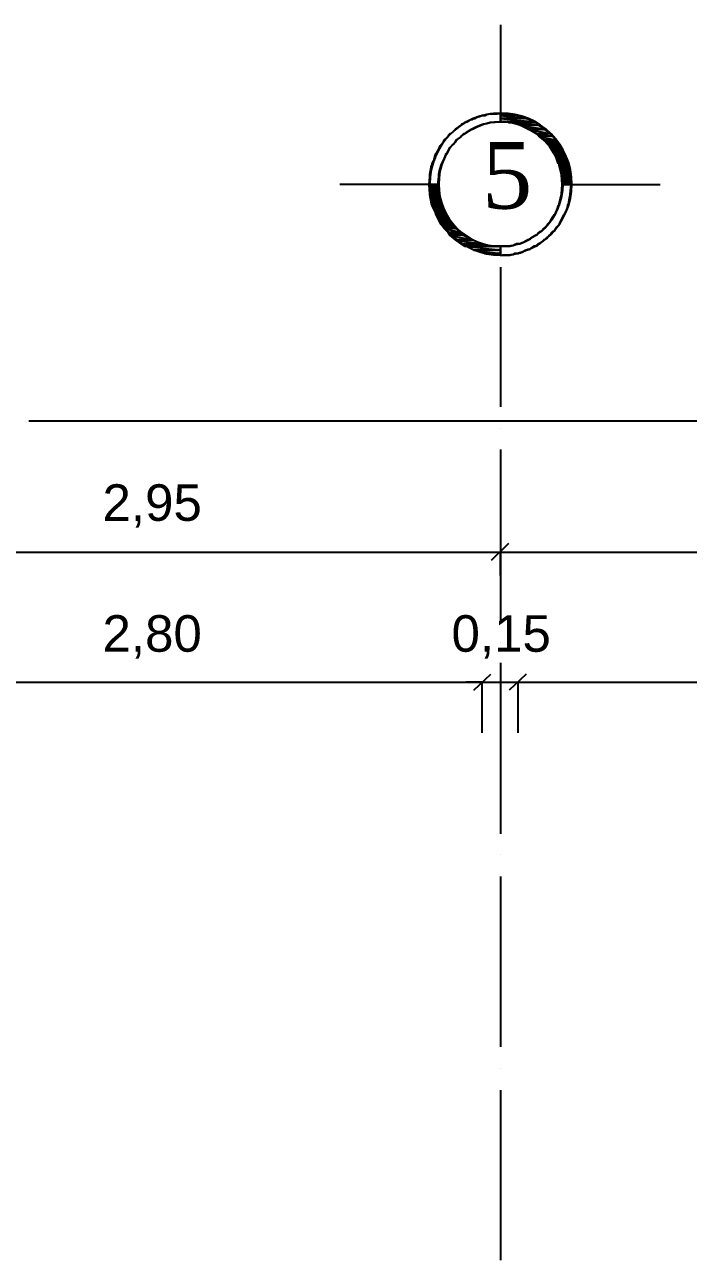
# Model space of a CAD drawing. Header units: millimetres. Extents: x 3504 to 3889, y 1729 to 1927.
# Drawn here: x 3642.3 to 3677.3, y 1861.4 to 1926.5 of the extents above; entities that cross this region are included whole.
import ezdxf

# ---------------------------------------------------------------- set-up
doc = ezdxf.new("R2010")
doc.units = ezdxf.units.MM
doc.styles.add('Arial$001H0', font='arial.ttf')
doc.styles.add('Dutch801RmBT$001H0', font='')
doc.styles.get('Dutch801RmBT$001H0').set_extended_font_data('Dutch801RmBT')

msp = doc.modelspace()

# ---------------------------------------------------------------- hatches: boundary and pattern name
at = {"true_color": 0x000000}
h = msp.add_hatch(color=18, dxfattribs=at)
h.paths.add_polyline_path([(3665.5, 1921.346), (3665.542, 1921.388)])
h.paths.add_polyline_path([(3665.542, 1921.388), (3665.5, 1921.346), (3665.457, 1921.346)])
for points in [[(3665.965, 1921.558), (3666.008, 1921.558), (3665.881, 1921.515)], [(3665.161, 1921.134), (3665.034, 1921.007), (3664.992, 1921.007)], [(3664.357, 1920.33), (3664.272, 1920.203), (3664.23, 1920.203)], [(3664.23, 1920.203), (3664.272, 1920.203), (3664.23, 1920.161)], [(3663.891, 1919.568), (3663.933, 1919.568), (3663.849, 1919.356)], [(3670.918, 1917.028), (3670.961, 1917.028), (3670.918, 1916.986)], [(3670.114, 1915.589), (3670.114, 1915.546), (3670.072, 1915.546)], [(3670.156, 1915.631), (3670.199, 1915.631), (3670.114, 1915.589)], [(3669.521, 1915.038), (3669.437, 1914.954), (3669.394, 1914.954)], [(3669.648, 1915.165), (3669.691, 1915.165), (3669.521, 1915.038)], [(3669.775, 1915.25), (3669.818, 1915.25), (3669.733, 1915.208)], [(3669.945, 1915.419), (3669.818, 1915.25), (3669.775, 1915.25)], [(3668.675, 1914.615), (3668.717, 1914.615), (3668.548, 1914.53)]]:
    msp.add_hatch(color=18, dxfattribs=at).paths.add_polyline_path(points)
h = msp.add_hatch(color=18, dxfattribs=at)
h.paths.add_polyline_path([(3666.008, 1921.558), (3666.135, 1921.642)])
h.paths.add_polyline_path([(3666.135, 1921.642), (3666.008, 1921.558), (3665.965, 1921.558)])
h = msp.add_hatch(color=18, dxfattribs=at)
h.paths.add_polyline_path([(3666.558, 1921.727), (3666.643, 1921.769)])
h.paths.add_polyline_path([(3666.643, 1921.769), (3666.558, 1921.727), (3666.516, 1921.727)])
h = msp.add_hatch(color=18, dxfattribs=at)
h.paths.add_polyline_path([(3666.643, 1921.769), (3666.812, 1921.812)])
h.paths.add_polyline_path([(3666.643, 1921.769), (3666.812, 1921.812), (3666.897, 1921.812)])
h = msp.add_hatch(color=18, dxfattribs=at)
h.paths.add_polyline_path([(3666.897, 1921.812), (3666.939, 1921.812)])
h.paths.add_polyline_path([(3666.939, 1921.812), (3666.897, 1921.812), (3666.812, 1921.812)])
h = msp.add_hatch(color=18, dxfattribs=at)
h.paths.add_polyline_path([(3666.939, 1921.812), (3667.066, 1921.812)])
h.paths.add_polyline_path([(3666.939, 1921.812), (3667.066, 1921.812), (3667.193, 1921.812)])
h = msp.add_hatch(color=18, dxfattribs=at)
h.paths.add_polyline_path([(3667.362, 1921.812), (3667.362, 1921.854)])
h.paths.add_polyline_path([(3667.362, 1921.854), (3667.362, 1921.812), (3667.193, 1921.812)])
h = msp.add_hatch(color=18, dxfattribs=at)
h.paths.add_polyline_path([(3667.616, 1921.812), (3667.362, 1921.812), (3668.167, 1921.727)])
h.paths.add_polyline_path([(3667.362, 1921.812), (3668.167, 1921.727), (3667.362, 1921.727)])
h = msp.add_hatch(color=18, dxfattribs=at)
h.paths.add_polyline_path([(3668.167, 1921.727), (3667.362, 1921.727), (3668.717, 1921.558)])
h.paths.add_polyline_path([(3667.362, 1921.727), (3668.717, 1921.558), (3667.362, 1921.558)])
h = msp.add_hatch(color=18, dxfattribs=at)
h.paths.add_polyline_path([(3668.717, 1921.558), (3667.362, 1921.558), (3669.14, 1921.388)])
h.paths.add_polyline_path([(3667.362, 1921.558), (3669.14, 1921.388), (3667.362, 1921.388)])
h = msp.add_hatch(color=18, dxfattribs=at)
h.paths.add_polyline_path([(3669.14, 1921.388), (3667.362, 1921.388), (3669.225, 1921.346)])
h.paths.add_polyline_path([(3667.362, 1921.388), (3669.225, 1921.346), (3667.786, 1921.346)])
h = msp.add_hatch(color=18, dxfattribs=at)
h.paths.add_polyline_path([(3669.225, 1921.346), (3667.786, 1921.346)])
h.paths.add_polyline_path([(3667.786, 1921.346), (3669.225, 1921.346), (3667.87, 1921.346)])
h = msp.add_hatch(color=18, dxfattribs=at)
h.paths.add_polyline_path([(3669.225, 1921.346), (3667.87, 1921.346), (3669.394, 1921.219)])
h.paths.add_polyline_path([(3667.87, 1921.346), (3669.394, 1921.219), (3668.378, 1921.219)])
h = msp.add_hatch(color=18, dxfattribs=at)
h.paths.add_polyline_path([(3669.394, 1921.219), (3668.378, 1921.219), (3669.691, 1921.007)])
h.paths.add_polyline_path([(3668.378, 1921.219), (3669.691, 1921.007), (3668.802, 1921.007)])
h = msp.add_hatch(color=18, dxfattribs=at)
h.paths.add_polyline_path([(3669.691, 1921.007), (3668.802, 1921.007)])
h.paths.add_polyline_path([(3668.802, 1921.007), (3669.691, 1921.007), (3668.844, 1921.007)])
h = msp.add_hatch(color=18, dxfattribs=at)
h.paths.add_polyline_path([(3669.691, 1921.007), (3668.844, 1921.007), (3669.987, 1920.753)])
h.paths.add_polyline_path([(3668.844, 1921.007), (3669.987, 1920.753), (3669.267, 1920.753)])
h = msp.add_hatch(color=18, dxfattribs=at)
h.paths.add_polyline_path([(3669.987, 1920.753), (3669.267, 1920.753), (3670.114, 1920.626)])
h.paths.add_polyline_path([(3669.267, 1920.753), (3670.114, 1920.626), (3669.394, 1920.626)])
h = msp.add_hatch(color=18, dxfattribs=at)
h.paths.add_polyline_path([(3670.114, 1920.626), (3669.394, 1920.626), (3670.283, 1920.415)])
h.paths.add_polyline_path([(3669.394, 1920.626), (3670.283, 1920.415), (3669.648, 1920.415)])
h = msp.add_hatch(color=18, dxfattribs=at)
h.paths.add_polyline_path([(3670.283, 1920.415), (3669.648, 1920.415), (3670.453, 1920.203)])
h.paths.add_polyline_path([(3669.648, 1920.415), (3670.453, 1920.203), (3669.86, 1920.203)])
h = msp.add_hatch(color=18, dxfattribs=at)
h.paths.add_polyline_path([(3670.453, 1920.203), (3669.86, 1920.203), (3670.537, 1920.034)])
h.paths.add_polyline_path([(3669.86, 1920.203), (3670.537, 1920.034), (3669.987, 1920.034)])
h = msp.add_hatch(color=18, dxfattribs=at)
h.paths.add_polyline_path([(3670.537, 1920.034), (3669.987, 1920.034), (3670.707, 1919.695)])
h.paths.add_polyline_path([(3669.987, 1920.034), (3670.707, 1919.695), (3670.199, 1919.695)])
h = msp.add_hatch(color=18, dxfattribs=at)
h.paths.add_polyline_path([(3663.933, 1919.568), (3663.933, 1919.653)])
h.paths.add_polyline_path([(3663.933, 1919.653), (3663.933, 1919.568), (3663.891, 1919.568)])
h = msp.add_hatch(color=18, dxfattribs=at)
h.paths.add_polyline_path([(3670.707, 1919.695), (3670.199, 1919.695), (3670.791, 1919.568)])
h.paths.add_polyline_path([(3670.199, 1919.695), (3670.791, 1919.568), (3670.283, 1919.568)])
h = msp.add_hatch(color=18, dxfattribs=at)
h.paths.add_polyline_path([(3670.791, 1919.568), (3670.283, 1919.568), (3670.918, 1919.187)])
h.paths.add_polyline_path([(3670.283, 1919.568), (3670.918, 1919.187), (3670.41, 1919.187)])
h = msp.add_hatch(color=18, dxfattribs=at)
h.paths.add_polyline_path([(3670.918, 1919.187), (3670.41, 1919.187), (3670.918, 1919.145)])
h.paths.add_polyline_path([(3670.41, 1919.187), (3670.918, 1919.145), (3670.453, 1919.145)])
h = msp.add_hatch(color=18, dxfattribs=at)
h.paths.add_polyline_path([(3670.918, 1919.145), (3670.453, 1919.145), (3670.961, 1919.102)])
h.paths.add_polyline_path([(3670.453, 1919.145), (3670.961, 1919.102), (3670.453, 1919.102)])
h = msp.add_hatch(color=18, dxfattribs=at)
h.paths.add_polyline_path([(3670.961, 1919.102), (3670.453, 1919.102), (3671.045, 1918.637)])
h.paths.add_polyline_path([(3670.453, 1919.102), (3671.045, 1918.637), (3670.58, 1918.637)])
h = msp.add_hatch(color=18, dxfattribs=at)
h.paths.add_polyline_path([(3664.06, 1918.086), (3663.595, 1918.086), (3664.103, 1917.578)])
h.paths.add_polyline_path([(3663.595, 1918.086), (3664.103, 1917.578), (3663.637, 1917.578)])
h = msp.add_hatch(color=18, dxfattribs=at)
h.paths.add_polyline_path([(3671.045, 1918.637), (3670.58, 1918.637), (3671.045, 1918.594)])
h.paths.add_polyline_path([(3670.58, 1918.637), (3671.045, 1918.594), (3670.58, 1918.594)])
h = msp.add_hatch(color=18, dxfattribs=at)
h.paths.add_polyline_path([(3671.045, 1918.594), (3670.58, 1918.594), (3671.088, 1918.086)])
h.paths.add_polyline_path([(3670.58, 1918.594), (3671.088, 1918.086), (3670.622, 1918.086)])
h = msp.add_hatch(color=18, dxfattribs=at)
h.paths.add_polyline_path([(3664.103, 1917.578), (3663.637, 1917.578), (3664.103, 1917.536)])
h.paths.add_polyline_path([(3663.637, 1917.578), (3664.103, 1917.536), (3663.637, 1917.536)])
h = msp.add_hatch(color=18, dxfattribs=at)
h.paths.add_polyline_path([(3664.103, 1917.536), (3663.637, 1917.536), (3664.23, 1917.07)])
h.paths.add_polyline_path([(3663.637, 1917.536), (3664.23, 1917.07), (3663.722, 1917.07)])
h = msp.add_hatch(color=18, dxfattribs=at)
h.paths.add_polyline_path([(3664.23, 1917.07), (3663.722, 1917.07), (3664.272, 1916.986)])
h.paths.add_polyline_path([(3663.722, 1917.07), (3664.272, 1916.986), (3663.764, 1916.986)])
h = msp.add_hatch(color=18, dxfattribs=at)
h.paths.add_polyline_path([(3664.272, 1916.986), (3663.764, 1916.986), (3664.441, 1916.605)])
h.paths.add_polyline_path([(3663.764, 1916.986), (3664.441, 1916.605), (3663.933, 1916.605)])
h = msp.add_hatch(color=18, dxfattribs=at)
h.paths.add_polyline_path([(3670.961, 1917.028), (3670.961, 1917.07)])
h.paths.add_polyline_path([(3670.961, 1917.07), (3670.961, 1917.028), (3670.918, 1917.028)])
h = msp.add_hatch(color=18, dxfattribs=at)
h.paths.add_polyline_path([(3664.441, 1916.605), (3663.933, 1916.605), (3664.526, 1916.478)])
h.paths.add_polyline_path([(3663.933, 1916.605), (3664.526, 1916.478), (3663.976, 1916.478)])
h = msp.add_hatch(color=18, dxfattribs=at)
h.paths.add_polyline_path([(3664.526, 1916.478), (3663.976, 1916.478), (3664.695, 1916.139)])
h.paths.add_polyline_path([(3663.976, 1916.478), (3664.695, 1916.139), (3664.145, 1916.139)])
h = msp.add_hatch(color=18, dxfattribs=at)
h.paths.add_polyline_path([(3664.695, 1916.139), (3664.145, 1916.139), (3664.865, 1915.97)])
h.paths.add_polyline_path([(3664.145, 1916.139), (3664.865, 1915.97), (3664.23, 1915.97)])
h = msp.add_hatch(color=18, dxfattribs=at)
h.paths.add_polyline_path([(3664.865, 1915.97), (3664.23, 1915.97), (3665.034, 1915.758)])
h.paths.add_polyline_path([(3664.23, 1915.97), (3665.034, 1915.758), (3664.399, 1915.758)])
h = msp.add_hatch(color=18, dxfattribs=at)
h.paths.add_polyline_path([(3665.034, 1915.758), (3664.399, 1915.758), (3665.288, 1915.546)])
h.paths.add_polyline_path([(3664.399, 1915.758), (3665.288, 1915.546), (3664.611, 1915.546)])
h = msp.add_hatch(color=18, dxfattribs=at)
h.paths.add_polyline_path([(3665.288, 1915.546), (3664.611, 1915.546), (3665.415, 1915.419)])
h.paths.add_polyline_path([(3664.611, 1915.546), (3665.415, 1915.419), (3664.695, 1915.419)])
h = msp.add_hatch(color=18, dxfattribs=at)
h.paths.add_polyline_path([(3669.987, 1915.419), (3670.072, 1915.546)])
h.paths.add_polyline_path([(3669.987, 1915.419), (3670.072, 1915.546), (3670.114, 1915.546)])
h = msp.add_hatch(color=18, dxfattribs=at)
h.paths.add_polyline_path([(3670.199, 1915.631), (3670.283, 1915.758)])
h.paths.add_polyline_path([(3670.283, 1915.758), (3670.199, 1915.631), (3670.156, 1915.631)])
h = msp.add_hatch(color=18, dxfattribs=at)
h.paths.add_polyline_path([(3665.415, 1915.419), (3664.695, 1915.419), (3665.838, 1915.165)])
h.paths.add_polyline_path([(3664.695, 1915.419), (3665.838, 1915.165), (3664.992, 1915.165)])
h = msp.add_hatch(color=18, dxfattribs=at)
h.paths.add_polyline_path([(3665.881, 1915.165), (3664.992, 1915.165)])
h.paths.add_polyline_path([(3665.881, 1915.165), (3664.992, 1915.165), (3665.838, 1915.165)])
h = msp.add_hatch(color=18, dxfattribs=at)
h.paths.add_polyline_path([(3665.881, 1915.165), (3664.992, 1915.165), (3666.346, 1914.954)])
h.paths.add_polyline_path([(3664.992, 1915.165), (3666.346, 1914.954), (3665.288, 1914.954)])
h = msp.add_hatch(color=18, dxfattribs=at)
h.paths.add_polyline_path([(3666.346, 1914.954), (3665.288, 1914.954), (3666.812, 1914.827)])
h.paths.add_polyline_path([(3665.288, 1914.954), (3666.812, 1914.827), (3665.457, 1914.827)])
h = msp.add_hatch(color=18, dxfattribs=at)
h.paths.add_polyline_path([(3666.897, 1914.827), (3665.457, 1914.827)])
h.paths.add_polyline_path([(3666.897, 1914.827), (3665.457, 1914.827), (3666.812, 1914.827)])
h = msp.add_hatch(color=18, dxfattribs=at)
h.paths.add_polyline_path([(3666.897, 1914.827), (3665.457, 1914.827), (3667.362, 1914.827)])
h.paths.add_polyline_path([(3665.457, 1914.827), (3667.362, 1914.827), (3665.542, 1914.827)])
h = msp.add_hatch(color=18, dxfattribs=at)
h.paths.add_polyline_path([(3667.362, 1914.827), (3665.542, 1914.827), (3667.362, 1914.615)])
h.paths.add_polyline_path([(3665.542, 1914.827), (3667.362, 1914.615), (3665.965, 1914.615)])
h = msp.add_hatch(color=18, dxfattribs=at)
h.paths.add_polyline_path([(3669.14, 1914.827), (3669.183, 1914.827)])
h.paths.add_polyline_path([(3669.14, 1914.827), (3669.183, 1914.827), (3669.225, 1914.827)])
h = msp.add_hatch(color=18, dxfattribs=at)
h.paths.add_polyline_path([(3669.352, 1914.954), (3669.394, 1914.954)])
h.paths.add_polyline_path([(3669.352, 1914.954), (3669.394, 1914.954), (3669.437, 1914.954)])
h = msp.add_hatch(color=18, dxfattribs=at)
h.paths.add_polyline_path([(3667.362, 1914.615), (3665.965, 1914.615), (3667.362, 1914.446)])
h.paths.add_polyline_path([(3665.965, 1914.615), (3667.362, 1914.446), (3666.516, 1914.446)])
h = msp.add_hatch(color=18, dxfattribs=at)
h.paths.add_polyline_path([(3667.362, 1914.446), (3666.516, 1914.446), (3667.362, 1914.361)])
h.paths.add_polyline_path([(3666.516, 1914.446), (3667.362, 1914.361), (3667.066, 1914.361)])
h = msp.add_hatch(color=18, dxfattribs=at)
h.paths.add_polyline_path([(3667.362, 1914.319), (3667.362, 1914.361)])
h.paths.add_polyline_path([(3667.362, 1914.319), (3667.362, 1914.361), (3667.489, 1914.361)])
h = msp.add_hatch(color=18, dxfattribs=at)
h.paths.add_polyline_path([(3667.616, 1914.361), (3667.743, 1914.361)])
h.paths.add_polyline_path([(3667.743, 1914.361), (3667.616, 1914.361), (3667.489, 1914.361)])
h = msp.add_hatch(color=18, dxfattribs=at)
h.paths.add_polyline_path([(3667.743, 1914.361), (3667.828, 1914.361)])
h.paths.add_polyline_path([(3667.743, 1914.361), (3667.828, 1914.361), (3667.87, 1914.361)])
h = msp.add_hatch(color=18, dxfattribs=at)
h.paths.add_polyline_path([(3667.87, 1914.361), (3668.04, 1914.403)])
h.paths.add_polyline_path([(3668.04, 1914.403), (3667.87, 1914.361), (3667.828, 1914.361)])
h = msp.add_hatch(color=18, dxfattribs=at)
h.paths.add_polyline_path([(3668.04, 1914.403), (3668.124, 1914.446)])
h.paths.add_polyline_path([(3668.04, 1914.403), (3668.124, 1914.446), (3668.167, 1914.446)])
h = msp.add_hatch(color=18, dxfattribs=at)
h.paths.add_polyline_path([(3668.167, 1914.446), (3668.294, 1914.446)])
h.paths.add_polyline_path([(3668.294, 1914.446), (3668.167, 1914.446), (3668.124, 1914.446)])
h = msp.add_hatch(color=18, dxfattribs=at)
h.paths.add_polyline_path([(3668.294, 1914.446), (3668.378, 1914.488)])
h.paths.add_polyline_path([(3668.294, 1914.446), (3668.378, 1914.488), (3668.421, 1914.488)])
h = msp.add_hatch(color=18, dxfattribs=at)
h.paths.add_polyline_path([(3668.421, 1914.488), (3668.548, 1914.53)])
h.paths.add_polyline_path([(3668.548, 1914.53), (3668.421, 1914.488), (3668.378, 1914.488)])
h = msp.add_hatch(color=18, dxfattribs=at)
h.paths.add_polyline_path([(3668.717, 1914.615), (3668.802, 1914.657)])
h.paths.add_polyline_path([(3668.802, 1914.657), (3668.717, 1914.615), (3668.675, 1914.615)])

# ---------------------------------------------------------------- linework, layer by layer
at = {"color": 18, "linetype": 'Continuous', "lineweight": -2, "true_color": 0x000000}
for p, q in [((3667.362, 1926.511), (3667.362, 1921.388)), ((3667.362, 1926.511), (3667.362, 1921.388)), ((3667.362, 1926.511), (3667.362, 1921.388)), ((3663.595, 1918.086), (3658.896, 1918.086)), ((3663.595, 1918.086), (3658.896, 1918.086)), ((3663.595, 1918.086), (3658.896, 1918.086)), ((3663.595, 1918.086), (3664.06, 1918.086)), ((3663.595, 1918.086), (3664.06, 1918.086)), ((3663.595, 1918.086), (3664.06, 1918.086)), ((3670.622, 1918.086), (3675.787, 1918.086)), ((3670.622, 1918.086), (3675.787, 1918.086)), ((3671.088, 1918.086), (3675.787, 1918.086)), ((3667.362, 1914.827), (3667.362, 1914.319)), ((3667.362, 1914.827), (3667.362, 1914.319)), ((3667.362, 1914.827), (3667.362, 1914.319)), ((3667.362, 1913.726), (3667.362, 1906.36)), ((3735.773, 1905.598), (3642.47, 1905.598)), ((3667.362, 1905.217), (3667.362, 1905.217)), ((3667.362, 1904.116), (3667.362, 1895.099)), ((3667.362, 1899.968), (3667.362, 1898.698)), ((3666.897, 1898.274), (3667.786, 1899.163)), ((3667.786, 1899.163), (3666.897, 1898.274)), ((3630.49, 1898.698), (3667.362, 1898.698)), ((3667.362, 1897.47), (3667.362, 1898.698)), ((3667.362, 1898.698), (3704.235, 1898.698)), ((3667.362, 1893.956), (3667.362, 1893.956)), ((3667.362, 1892.856), (3667.362, 1883.839)), ((3665.965, 1891.416), (3666.854, 1892.263)), ((3665.965, 1891.416), (3666.854, 1892.263)), ((3668.717, 1892.263), (3667.828, 1891.416)), ((3668.717, 1892.263), (3667.828, 1891.416)), ((3631.421, 1891.84), (3666.389, 1891.84)), ((3666.389, 1891.84), (3665.542, 1891.84)), ((3666.389, 1889.173), (3666.389, 1891.84)), ((3666.389, 1889.173), (3666.389, 1891.84)), ((3666.389, 1891.84), (3668.294, 1891.84)), ((3668.294, 1889.173), (3668.294, 1891.84)), ((3668.294, 1891.84), (3669.14, 1891.84)), ((3668.294, 1889.173), (3668.294, 1891.84)), ((3668.294, 1891.84), (3703.261, 1891.84)), ((3667.362, 1882.738), (3667.362, 1882.738)), ((3667.362, 1881.595), (3667.362, 1872.62)), ((3667.362, 1871.477), (3667.362, 1871.477)), ((3667.362, 1870.334), (3667.362, 1861.36))]:
    msp.add_line(p, q, dxfattribs=at)
for points in [[(3665.415, 1921.304), (3665.33, 1921.261), (3665.33, 1921.261)], [(3665.457, 1921.346), (3665.415, 1921.304), (3665.415, 1921.304)], [(3665.542, 1921.388), (3665.5, 1921.346), (3665.457, 1921.346)], [(3665.457, 1921.346), (3665.457, 1921.346)], [(3665.457, 1921.346), (3665.5, 1921.346), (3665.5, 1921.346)], [(3665.5, 1921.346), (3665.542, 1921.388)], [(3665.627, 1921.388), (3665.542, 1921.388), (3665.542, 1921.388)], [(3665.796, 1921.515), (3665.627, 1921.388), (3665.627, 1921.388)], [(3665.881, 1921.515), (3665.796, 1921.515), (3665.796, 1921.515)], [(3665.796, 1921.515), (3665.796, 1921.515), (3665.881, 1921.515)], [(3665.965, 1921.558), (3666.008, 1921.558), (3665.881, 1921.515)], [(3666.135, 1921.642), (3666.008, 1921.558), (3665.965, 1921.558)], [(3666.008, 1921.558), (3666.135, 1921.642)], [(3666.304, 1921.685), (3666.135, 1921.642), (3666.135, 1921.642)], [(3666.389, 1921.727), (3666.304, 1921.685), (3666.304, 1921.685)], [(3666.304, 1921.685), (3666.304, 1921.685), (3666.389, 1921.727)], [(3666.516, 1921.727), (3666.558, 1921.727), (3666.389, 1921.727)], [(3666.643, 1921.304), (3666.473, 1921.261), (3666.473, 1921.261)], [(3666.643, 1921.769), (3666.558, 1921.727), (3666.516, 1921.727)], [(3666.558, 1921.727), (3666.643, 1921.769)], [(3666.643, 1921.769), (3666.643, 1921.769), (3666.812, 1921.812)], [(3666.643, 1921.769), (3666.812, 1921.812), (3666.897, 1921.812)], [(3666.812, 1921.346), (3666.643, 1921.304), (3666.643, 1921.304)], [(3666.939, 1921.812), (3666.897, 1921.812), (3666.812, 1921.812)], [(3667.362, 1921.388), (3666.812, 1921.346), (3666.812, 1921.346)], [(3666.812, 1921.346), (3666.812, 1921.346), (3667.362, 1921.388)], [(3666.897, 1921.812), (3666.939, 1921.812)], [(3666.939, 1921.812), (3666.939, 1921.812), (3667.066, 1921.812)], [(3666.939, 1921.812), (3667.066, 1921.812), (3667.193, 1921.812)], [(3667.362, 1921.854), (3667.362, 1921.812), (3667.193, 1921.812)], [(3667.362, 1921.812), (3667.362, 1921.854)], [(3667.616, 1921.812), (3667.362, 1921.812), (3668.167, 1921.727)], [(3667.362, 1921.812), (3668.167, 1921.727), (3667.362, 1921.727)], [(3668.167, 1921.727), (3667.362, 1921.727), (3668.717, 1921.558)], [(3667.362, 1921.727), (3668.717, 1921.558), (3667.362, 1921.558)], [(3668.717, 1921.558), (3667.362, 1921.558), (3669.14, 1921.388)], [(3667.362, 1921.558), (3669.14, 1921.388), (3667.362, 1921.388)], [(3669.14, 1921.388), (3667.362, 1921.388), (3669.225, 1921.346)], [(3667.362, 1921.388), (3669.225, 1921.346), (3667.786, 1921.346)], [(3669.225, 1921.346), (3667.786, 1921.346)], [(3667.786, 1921.346), (3669.225, 1921.346), (3667.87, 1921.346)], [(3669.225, 1921.346), (3667.87, 1921.346), (3669.394, 1921.219)], [(3667.87, 1921.346), (3669.394, 1921.219), (3668.378, 1921.219)], [(3664.695, 1920.753), (3664.611, 1920.626), (3664.611, 1920.626)], [(3664.611, 1920.626), (3664.611, 1920.626), (3664.695, 1920.753)], [(3664.738, 1920.753), (3664.695, 1920.753), (3664.695, 1920.753)], [(3664.907, 1920.923), (3664.738, 1920.753), (3664.738, 1920.753)], [(3664.949, 1920.965), (3664.907, 1920.923), (3664.907, 1920.923)], [(3664.992, 1921.007), (3664.949, 1920.965), (3664.949, 1920.965)], [(3665.161, 1921.134), (3665.034, 1921.007), (3664.992, 1921.007)], [(3664.992, 1921.007), (3664.992, 1921.007)], [(3664.992, 1921.007), (3665.034, 1921.007), (3665.034, 1921.007)], [(3665.288, 1921.219), (3665.161, 1921.134), (3665.161, 1921.134)], [(3665.33, 1921.261), (3665.288, 1921.219), (3665.288, 1921.219)], [(3665.288, 1921.219), (3665.288, 1921.219), (3665.33, 1921.261)], [(3665.415, 1920.753), (3665.288, 1920.626), (3665.288, 1920.626)], [(3665.457, 1920.753), (3665.415, 1920.753), (3665.415, 1920.753)], [(3665.711, 1920.923), (3665.457, 1920.753), (3665.457, 1920.753)], [(3665.796, 1920.965), (3665.711, 1920.923), (3665.711, 1920.923)], [(3665.838, 1921.007), (3665.796, 1920.965), (3665.796, 1920.965)], [(3665.881, 1921.007), (3665.838, 1921.007), (3665.838, 1921.007)], [(3666.135, 1921.134), (3665.881, 1921.007), (3665.881, 1921.007)], [(3666.346, 1921.219), (3666.135, 1921.134), (3666.135, 1921.134)], [(3666.473, 1921.261), (3666.346, 1921.219), (3666.346, 1921.219)], [(3669.394, 1921.219), (3668.378, 1921.219), (3669.691, 1921.007)], [(3668.378, 1921.219), (3669.691, 1921.007), (3668.802, 1921.007)], [(3669.691, 1921.007), (3668.802, 1921.007)], [(3668.802, 1921.007), (3669.691, 1921.007), (3668.844, 1921.007)], [(3669.691, 1921.007), (3668.844, 1921.007), (3669.987, 1920.753)], [(3668.844, 1921.007), (3669.987, 1920.753), (3669.267, 1920.753)], [(3669.987, 1920.753), (3669.267, 1920.753), (3670.114, 1920.626)], [(3669.267, 1920.753), (3670.114, 1920.626), (3669.394, 1920.626)], [(3664.145, 1920.034), (3664.06, 1919.864), (3664.06, 1919.864)], [(3664.187, 1920.118), (3664.145, 1920.034), (3664.145, 1920.034)], [(3664.145, 1920.034), (3664.145, 1920.034), (3664.187, 1920.118)], [(3664.23, 1920.161), (3664.187, 1920.118), (3664.187, 1920.118)], [(3664.357, 1920.33), (3664.272, 1920.203), (3664.23, 1920.203)], [(3664.23, 1920.203), (3664.272, 1920.203), (3664.23, 1920.161)], [(3664.399, 1920.415), (3664.357, 1920.33), (3664.357, 1920.33)], [(3664.526, 1920.542), (3664.399, 1920.415), (3664.399, 1920.415)], [(3664.399, 1920.415), (3664.399, 1920.415), (3664.526, 1920.542)], [(3664.568, 1920.584), (3664.526, 1920.542), (3664.526, 1920.542)], [(3664.611, 1920.626), (3664.568, 1920.584), (3664.568, 1920.584)], [(3664.695, 1920.034), (3664.611, 1919.864), (3664.611, 1919.864)], [(3664.78, 1920.118), (3664.695, 1920.034), (3664.695, 1920.034)], [(3664.822, 1920.161), (3664.78, 1920.118), (3664.78, 1920.118)], [(3664.865, 1920.203), (3664.822, 1920.161), (3664.822, 1920.161)], [(3664.992, 1920.33), (3664.865, 1920.203), (3664.865, 1920.203)], [(3665.034, 1920.415), (3664.992, 1920.33), (3664.992, 1920.33)], [(3665.203, 1920.542), (3665.034, 1920.415), (3665.034, 1920.415)], [(3665.246, 1920.584), (3665.203, 1920.542), (3665.203, 1920.542)], [(3665.288, 1920.626), (3665.246, 1920.584), (3665.246, 1920.584)], [(3670.114, 1920.626), (3669.394, 1920.626), (3670.283, 1920.415)], [(3669.394, 1920.626), (3670.283, 1920.415), (3669.648, 1920.415)], [(3670.283, 1920.415), (3669.648, 1920.415), (3670.453, 1920.203)], [(3669.648, 1920.415), (3670.453, 1920.203), (3669.86, 1920.203)], [(3670.453, 1920.203), (3669.86, 1920.203), (3670.537, 1920.034)], [(3669.86, 1920.203), (3670.537, 1920.034), (3669.987, 1920.034)], [(3670.537, 1920.034), (3669.987, 1920.034), (3670.707, 1919.695)], [(3669.987, 1920.034), (3670.707, 1919.695), (3670.199, 1919.695)], [(3663.849, 1919.356), (3663.764, 1919.187), (3663.764, 1919.187)], [(3663.891, 1919.568), (3663.933, 1919.568), (3663.849, 1919.356)], [(3663.933, 1919.653), (3663.933, 1919.568), (3663.891, 1919.568)], [(3663.976, 1919.695), (3663.933, 1919.695), (3663.933, 1919.695)], [(3663.933, 1919.695), (3663.933, 1919.653), (3663.933, 1919.653)], [(3663.933, 1919.568), (3663.933, 1919.653)], [(3664.06, 1919.864), (3663.976, 1919.695), (3663.976, 1919.695)], [(3664.357, 1919.356), (3664.272, 1919.187), (3664.272, 1919.187)], [(3664.441, 1919.568), (3664.357, 1919.356), (3664.357, 1919.356)], [(3664.484, 1919.653), (3664.441, 1919.568), (3664.441, 1919.568)], [(3664.526, 1919.695), (3664.484, 1919.695), (3664.484, 1919.695)], [(3664.484, 1919.695), (3664.484, 1919.653), (3664.484, 1919.653)], [(3664.611, 1919.864), (3664.526, 1919.695), (3664.526, 1919.695)], [(3670.707, 1919.695), (3670.199, 1919.695), (3670.791, 1919.568)], [(3670.199, 1919.695), (3670.791, 1919.568), (3670.283, 1919.568)], [(3670.791, 1919.568), (3670.283, 1919.568), (3670.918, 1919.187)], [(3670.283, 1919.568), (3670.918, 1919.187), (3670.41, 1919.187)], [(3663.679, 1918.806), (3663.637, 1918.637), (3663.637, 1918.637)], [(3663.722, 1919.102), (3663.679, 1918.806), (3663.679, 1918.806)], [(3663.764, 1919.145), (3663.722, 1919.102), (3663.722, 1919.102)], [(3663.722, 1919.102), (3663.722, 1919.102), (3663.764, 1919.145)], [(3663.764, 1919.187), (3663.764, 1919.187)], [(3663.764, 1919.187), (3663.764, 1919.145), (3663.764, 1919.145)], [(3664.145, 1918.806), (3664.103, 1918.637), (3664.103, 1918.637)], [(3664.23, 1919.102), (3664.145, 1918.806), (3664.145, 1918.806)], [(3664.272, 1919.187), (3664.23, 1919.145), (3664.23, 1919.145)], [(3664.23, 1919.145), (3664.23, 1919.102), (3664.23, 1919.102)], [(3664.272, 1919.187), (3664.272, 1919.187)], [(3670.918, 1919.187), (3670.41, 1919.187), (3670.918, 1919.145)], [(3670.41, 1919.187), (3670.918, 1919.145), (3670.453, 1919.145)], [(3670.918, 1919.145), (3670.453, 1919.145), (3670.961, 1919.102)], [(3670.453, 1919.145), (3670.961, 1919.102), (3670.453, 1919.102)], [(3670.961, 1919.102), (3670.453, 1919.102), (3671.045, 1918.637)], [(3670.453, 1919.102), (3671.045, 1918.637), (3670.58, 1918.637)], [(3663.637, 1918.51), (3663.595, 1918.086), (3663.595, 1918.086)], [(3664.06, 1918.086), (3663.595, 1918.086), (3664.103, 1917.578)], [(3663.595, 1918.086), (3664.103, 1917.578), (3663.637, 1917.578)], [(3663.637, 1918.637), (3663.637, 1918.637)], [(3663.637, 1918.637), (3663.637, 1918.637)], [(3663.637, 1918.637), (3663.637, 1918.594), (3663.637, 1918.594)], [(3663.637, 1918.594), (3663.637, 1918.594), (3663.637, 1918.637)], [(3663.637, 1918.594), (3663.637, 1918.51), (3663.637, 1918.51)], [(3663.637, 1918.51), (3663.637, 1918.51), (3663.637, 1918.594)], [(3664.103, 1918.51), (3664.06, 1918.086), (3664.06, 1918.086)], [(3664.103, 1918.637), (3664.103, 1918.637)], [(3664.103, 1918.637), (3664.103, 1918.637)], [(3664.103, 1918.637), (3664.103, 1918.594), (3664.103, 1918.594)], [(3664.103, 1918.594), (3664.103, 1918.594)], [(3664.103, 1918.594), (3664.103, 1918.552), (3664.103, 1918.552)], [(3664.103, 1918.552), (3664.103, 1918.552)], [(3664.103, 1918.552), (3664.103, 1918.552)], [(3664.103, 1918.552), (3664.103, 1918.552)], [(3664.103, 1918.552), (3664.103, 1918.51), (3664.103, 1918.51)], [(3671.045, 1918.637), (3670.58, 1918.637), (3671.045, 1918.594)], [(3670.58, 1918.637), (3671.045, 1918.594), (3670.58, 1918.594)], [(3671.045, 1918.594), (3670.58, 1918.594), (3671.088, 1918.086)], [(3670.58, 1918.594), (3671.088, 1918.086), (3670.622, 1918.086)], [(3670.622, 1918.086), (3670.58, 1917.578), (3670.58, 1917.578)], [(3671.088, 1918.086), (3671.045, 1917.578), (3671.045, 1917.578)], [(3664.103, 1917.578), (3663.637, 1917.578), (3664.103, 1917.536)], [(3663.637, 1917.578), (3664.103, 1917.536), (3663.637, 1917.536)], [(3664.103, 1917.536), (3663.637, 1917.536), (3664.23, 1917.07)], [(3663.637, 1917.536), (3664.23, 1917.07), (3663.722, 1917.07)], [(3670.58, 1917.536), (3670.537, 1917.367), (3670.537, 1917.367)], [(3670.58, 1917.578), (3670.58, 1917.578)], [(3670.58, 1917.578), (3670.58, 1917.536), (3670.58, 1917.536)], [(3670.58, 1917.536), (3670.58, 1917.536)], [(3670.58, 1917.536), (3670.58, 1917.536)], [(3671.045, 1917.536), (3671.003, 1917.367), (3671.003, 1917.367)], [(3671.045, 1917.578), (3671.045, 1917.578)], [(3671.045, 1917.578), (3671.045, 1917.578)], [(3671.045, 1917.578), (3671.045, 1917.536), (3671.045, 1917.536)], [(3671.045, 1917.536), (3671.045, 1917.536), (3671.045, 1917.578)], [(3671.045, 1917.536), (3671.045, 1917.536)], [(3671.045, 1917.536), (3671.045, 1917.536)], [(3664.23, 1917.07), (3663.722, 1917.07), (3664.272, 1916.986)], [(3663.722, 1917.07), (3664.272, 1916.986), (3663.764, 1916.986)], [(3664.272, 1916.986), (3663.764, 1916.986), (3664.441, 1916.605)], [(3663.764, 1916.986), (3664.441, 1916.605), (3663.933, 1916.605)], [(3670.368, 1916.816), (3670.283, 1916.605), (3670.283, 1916.605)], [(3670.41, 1916.986), (3670.368, 1916.816), (3670.368, 1916.816)], [(3670.453, 1916.986), (3670.41, 1916.986), (3670.41, 1916.986)], [(3670.537, 1917.367), (3670.453, 1917.07), (3670.453, 1917.07)], [(3670.453, 1917.07), (3670.453, 1917.028), (3670.453, 1917.028)], [(3670.453, 1917.028), (3670.453, 1916.986), (3670.453, 1916.986)], [(3670.876, 1916.816), (3670.791, 1916.605), (3670.791, 1916.605)], [(3670.918, 1916.986), (3670.876, 1916.816), (3670.876, 1916.816)], [(3670.961, 1917.07), (3670.961, 1917.028), (3670.918, 1917.028)], [(3670.918, 1917.028), (3670.961, 1917.028), (3670.918, 1916.986)], [(3670.918, 1916.986), (3670.918, 1916.986)], [(3671.003, 1917.367), (3670.961, 1917.07), (3670.961, 1917.07)], [(3670.961, 1917.028), (3670.961, 1917.07)], [(3664.441, 1916.605), (3663.933, 1916.605), (3664.526, 1916.478)], [(3663.933, 1916.605), (3664.526, 1916.478), (3663.976, 1916.478)], [(3664.526, 1916.478), (3663.976, 1916.478), (3664.695, 1916.139)], [(3663.976, 1916.478), (3664.695, 1916.139), (3664.145, 1916.139)], [(3664.695, 1916.139), (3664.145, 1916.139), (3664.865, 1915.97)], [(3664.145, 1916.139), (3664.865, 1915.97), (3664.23, 1915.97)], [(3669.987, 1916.139), (3669.902, 1916.054), (3669.902, 1916.054)], [(3670.072, 1916.308), (3669.987, 1916.139), (3669.987, 1916.139)], [(3670.199, 1916.478), (3670.072, 1916.308), (3670.072, 1916.308)], [(3670.241, 1916.52), (3670.199, 1916.478), (3670.199, 1916.478)], [(3670.199, 1916.478), (3670.199, 1916.478)], [(3670.283, 1916.605), (3670.241, 1916.52), (3670.241, 1916.52)], [(3670.537, 1916.139), (3670.495, 1916.054), (3670.495, 1916.054)], [(3670.495, 1916.054), (3670.495, 1916.054), (3670.537, 1916.139)], [(3670.622, 1916.308), (3670.537, 1916.139), (3670.537, 1916.139)], [(3670.707, 1916.478), (3670.622, 1916.308), (3670.622, 1916.308)], [(3670.749, 1916.478), (3670.707, 1916.478), (3670.707, 1916.478)], [(3670.791, 1916.605), (3670.749, 1916.52), (3670.749, 1916.52)], [(3670.749, 1916.52), (3670.749, 1916.52), (3670.791, 1916.605)], [(3670.749, 1916.52), (3670.749, 1916.478), (3670.749, 1916.478)], [(3664.865, 1915.97), (3664.23, 1915.97), (3665.034, 1915.758)], [(3664.23, 1915.97), (3665.034, 1915.758), (3664.399, 1915.758)], [(3665.034, 1915.758), (3664.399, 1915.758), (3665.288, 1915.546)], [(3664.399, 1915.758), (3665.288, 1915.546), (3664.611, 1915.546)], [(3665.288, 1915.546), (3664.611, 1915.546), (3665.415, 1915.419)], [(3664.611, 1915.546), (3665.415, 1915.419), (3664.695, 1915.419)], [(3669.394, 1915.546), (3669.267, 1915.419), (3669.267, 1915.419)], [(3669.437, 1915.589), (3669.394, 1915.546), (3669.394, 1915.546)], [(3669.521, 1915.631), (3669.437, 1915.589), (3669.437, 1915.589)], [(3669.648, 1915.758), (3669.521, 1915.631), (3669.521, 1915.631)], [(3669.733, 1915.843), (3669.648, 1915.758), (3669.648, 1915.758)], [(3669.86, 1915.97), (3669.733, 1915.843), (3669.733, 1915.843)], [(3669.902, 1916.054), (3669.86, 1916.012), (3669.86, 1916.012)], [(3669.86, 1916.012), (3669.86, 1915.97), (3669.86, 1915.97)], [(3669.987, 1915.419), (3669.987, 1915.419), (3670.072, 1915.546)], [(3669.987, 1915.419), (3670.072, 1915.546), (3670.114, 1915.546)], [(3670.114, 1915.589), (3670.114, 1915.546), (3670.072, 1915.546)], [(3670.156, 1915.631), (3670.199, 1915.631), (3670.114, 1915.589)], [(3670.283, 1915.758), (3670.199, 1915.631), (3670.156, 1915.631)], [(3670.199, 1915.631), (3670.283, 1915.758)], [(3670.326, 1915.843), (3670.283, 1915.758), (3670.283, 1915.758)], [(3670.453, 1915.97), (3670.326, 1915.843), (3670.326, 1915.843)], [(3670.495, 1916.054), (3670.453, 1916.012), (3670.453, 1916.012)], [(3670.453, 1916.012), (3670.453, 1915.97), (3670.453, 1915.97)], [(3665.415, 1915.419), (3664.695, 1915.419), (3665.838, 1915.165)], [(3664.695, 1915.419), (3665.838, 1915.165), (3664.992, 1915.165)], [(3665.881, 1915.165), (3665.881, 1915.165), (3664.992, 1915.165)], [(3665.881, 1915.165), (3664.992, 1915.165), (3665.838, 1915.165)], [(3665.881, 1915.165), (3664.992, 1915.165), (3666.346, 1914.954)], [(3664.992, 1915.165), (3666.346, 1914.954), (3665.288, 1914.954)], [(3666.346, 1914.954), (3665.288, 1914.954), (3666.812, 1914.827)], [(3665.288, 1914.954), (3666.812, 1914.827), (3665.457, 1914.827)], [(3666.897, 1914.827), (3666.897, 1914.827), (3665.457, 1914.827)], [(3666.897, 1914.827), (3665.457, 1914.827), (3666.812, 1914.827)], [(3666.897, 1914.827), (3665.457, 1914.827), (3667.362, 1914.827)], [(3665.457, 1914.827), (3667.362, 1914.827), (3665.542, 1914.827)], [(3667.362, 1914.827), (3665.542, 1914.827), (3667.362, 1914.615)], [(3665.542, 1914.827), (3667.362, 1914.615), (3665.965, 1914.615)], [(3667.87, 1914.827), (3667.362, 1914.827), (3667.362, 1914.827)], [(3667.362, 1914.827), (3667.362, 1914.827), (3667.87, 1914.827)], [(3668.04, 1914.869), (3667.87, 1914.827), (3667.87, 1914.827)], [(3668.209, 1914.954), (3668.04, 1914.869), (3668.04, 1914.869)], [(3668.378, 1914.954), (3668.209, 1914.954), (3668.209, 1914.954)], [(3668.59, 1915.038), (3668.378, 1914.954), (3668.378, 1914.954)], [(3668.802, 1915.165), (3668.59, 1915.038), (3668.59, 1915.038)], [(3668.844, 1915.165), (3668.802, 1915.165), (3668.802, 1915.165)], [(3668.886, 1915.208), (3668.844, 1915.165), (3668.844, 1915.165)], [(3668.971, 1915.25), (3668.886, 1915.208), (3668.886, 1915.208)], [(3669.225, 1915.419), (3668.971, 1915.25), (3668.971, 1915.25)], [(3669.14, 1914.827), (3669.056, 1914.784), (3669.056, 1914.784)], [(3669.14, 1914.827), (3669.14, 1914.827), (3669.183, 1914.827)], [(3669.14, 1914.827), (3669.183, 1914.827), (3669.225, 1914.827)], [(3669.225, 1914.827), (3669.183, 1914.827), (3669.183, 1914.827)], [(3669.267, 1915.419), (3669.225, 1915.419), (3669.225, 1915.419)], [(3669.31, 1914.869), (3669.225, 1914.827), (3669.225, 1914.827)], [(3669.225, 1914.827), (3669.225, 1914.827)], [(3669.352, 1914.954), (3669.31, 1914.869), (3669.31, 1914.869)], [(3669.352, 1914.954), (3669.352, 1914.954), (3669.394, 1914.954)], [(3669.352, 1914.954), (3669.394, 1914.954), (3669.437, 1914.954)], [(3669.521, 1915.038), (3669.437, 1914.954), (3669.394, 1914.954)], [(3669.648, 1915.165), (3669.691, 1915.165), (3669.521, 1915.038)], [(3669.691, 1915.165), (3669.648, 1915.165), (3669.648, 1915.165)], [(3669.733, 1915.208), (3669.691, 1915.165), (3669.691, 1915.165)], [(3669.691, 1915.165), (3669.691, 1915.165)], [(3669.775, 1915.25), (3669.818, 1915.25), (3669.733, 1915.208)], [(3669.945, 1915.419), (3669.818, 1915.25), (3669.775, 1915.25)], [(3669.987, 1915.419), (3669.945, 1915.419), (3669.945, 1915.419)], [(3667.362, 1914.615), (3665.965, 1914.615), (3667.362, 1914.446)], [(3665.965, 1914.615), (3667.362, 1914.446), (3666.516, 1914.446)], [(3667.362, 1914.446), (3666.516, 1914.446), (3667.362, 1914.361)], [(3666.516, 1914.446), (3667.362, 1914.361), (3667.066, 1914.361)], [(3667.362, 1914.319), (3667.362, 1914.319), (3667.362, 1914.361)], [(3667.362, 1914.319), (3667.362, 1914.361), (3667.489, 1914.361)], [(3667.743, 1914.361), (3667.616, 1914.361), (3667.489, 1914.361)], [(3667.616, 1914.361), (3667.743, 1914.361)], [(3667.743, 1914.361), (3667.743, 1914.361), (3667.828, 1914.361)], [(3667.743, 1914.361), (3667.828, 1914.361), (3667.87, 1914.361)], [(3668.04, 1914.403), (3667.87, 1914.361), (3667.828, 1914.361)], [(3667.87, 1914.361), (3668.04, 1914.403)], [(3668.04, 1914.403), (3668.04, 1914.403), (3668.124, 1914.446)], [(3668.04, 1914.403), (3668.124, 1914.446), (3668.167, 1914.446)], [(3668.294, 1914.446), (3668.167, 1914.446), (3668.124, 1914.446)], [(3668.167, 1914.446), (3668.294, 1914.446)], [(3668.294, 1914.446), (3668.294, 1914.446), (3668.378, 1914.488)], [(3668.294, 1914.446), (3668.378, 1914.488), (3668.421, 1914.488)], [(3668.548, 1914.53), (3668.421, 1914.488), (3668.378, 1914.488)], [(3668.421, 1914.488), (3668.548, 1914.53)], [(3668.675, 1914.615), (3668.717, 1914.615), (3668.548, 1914.53)], [(3668.802, 1914.657), (3668.717, 1914.615), (3668.675, 1914.615)], [(3668.717, 1914.615), (3668.802, 1914.657)], [(3668.886, 1914.657), (3668.802, 1914.657), (3668.802, 1914.657)], [(3669.056, 1914.784), (3668.886, 1914.657), (3668.886, 1914.657)]]:
    msp.add_lwpolyline(points, close=True, dxfattribs=at)
for points in [[(3667.383, 1921.854), (3665.314, 1921.854), (3663.637, 1920.177), (3663.637, 1918.108)], [(3667.383, 1921.854), (3665.314, 1921.854), (3663.637, 1920.177), (3663.637, 1918.108)], [(3667.383, 1921.854), (3665.314, 1921.854), (3663.637, 1920.177), (3663.637, 1918.108)], [(3667.383, 1921.388), (3665.571, 1921.388), (3664.103, 1919.92), (3664.103, 1918.108)], [(3667.383, 1921.388), (3665.571, 1921.388), (3664.103, 1919.92), (3664.103, 1918.108)], [(3667.383, 1921.388), (3665.571, 1921.388), (3664.103, 1919.92), (3664.103, 1918.108)], [(3671.13, 1918.108), (3671.13, 1920.177), (3669.453, 1921.854), (3667.383, 1921.854)], [(3671.13, 1918.108), (3671.13, 1920.177), (3669.453, 1921.854), (3667.383, 1921.854)], [(3671.13, 1918.108), (3671.13, 1920.177), (3669.453, 1921.854), (3667.383, 1921.854)], [(3670.664, 1918.108), (3670.664, 1919.92), (3669.195, 1921.388), (3667.383, 1921.388)], [(3670.664, 1918.108), (3670.664, 1919.92), (3669.195, 1921.388), (3667.383, 1921.388)], [(3670.664, 1918.108), (3670.664, 1919.92), (3669.195, 1921.388), (3667.383, 1921.388)], [(3663.637, 1918.108), (3663.637, 1916.038), (3665.314, 1914.361), (3667.383, 1914.361)], [(3663.637, 1918.108), (3663.637, 1916.038), (3665.314, 1914.361), (3667.383, 1914.361)], [(3663.637, 1918.108), (3663.637, 1916.038), (3665.314, 1914.361), (3667.383, 1914.361)], [(3664.103, 1918.108), (3664.103, 1916.296), (3665.571, 1914.827), (3667.383, 1914.827)], [(3664.103, 1918.108), (3664.103, 1916.296), (3665.571, 1914.827), (3667.383, 1914.827)], [(3664.103, 1918.108), (3664.103, 1916.296), (3665.571, 1914.827), (3667.383, 1914.827)], [(3667.383, 1914.361), (3669.453, 1914.361), (3671.13, 1916.038), (3671.13, 1918.108)], [(3667.383, 1914.827), (3669.195, 1914.827), (3670.664, 1916.296), (3670.664, 1918.108)], [(3667.383, 1914.361), (3669.453, 1914.361), (3671.13, 1916.038), (3671.13, 1918.108)], [(3667.383, 1914.827), (3669.195, 1914.827), (3670.664, 1916.296), (3670.664, 1918.108)], [(3667.383, 1914.361), (3669.453, 1914.361), (3671.13, 1916.038), (3671.13, 1918.108)], [(3667.383, 1914.827), (3669.195, 1914.827), (3670.664, 1916.296), (3670.664, 1918.108)]]:
    msp.add_open_spline(points, degree=3, dxfattribs=at)

# ---------------------------------------------------------------- texts
at = {"color": 18, "true_color": 0x000000}
for s, height, style, p in [('5', 3.518, 'Dutch801RmBT$001H0', (3666.389, 1916.816)), ('747,50', 0.038, 'Arial$001H0', (3642.259, 1905.556)), ('2,95', 1.9281, 'Arial$001H0', (3646.365, 1900.349)), ('2,80', 1.9281, 'Arial$001H0', (3646.365, 1893.448)), ('0,15', 1.9281, 'Arial$001H0', (3664.78, 1893.448))]:
    msp.add_text(s, height=height, dxfattribs=dict(at, style=style)).set_placement(p)

doc.saveas('drawing.dxf')
